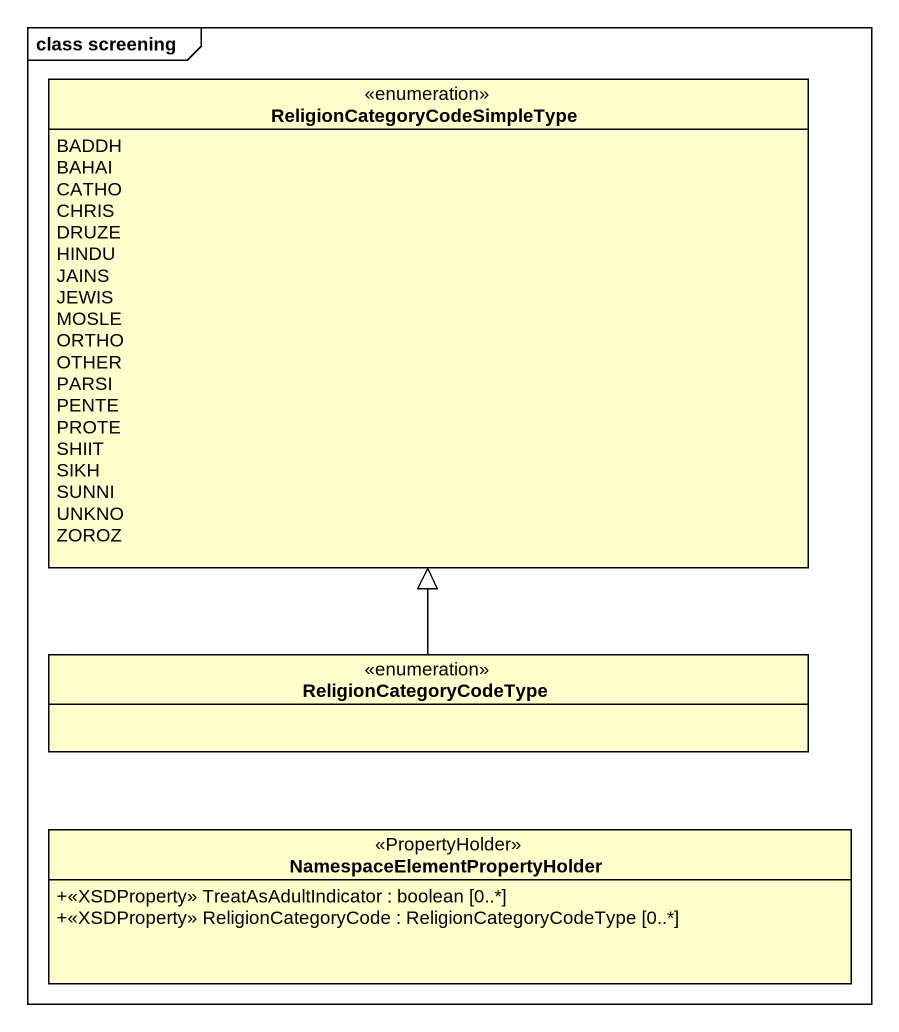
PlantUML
@startuml
mainframe class screening
hide circle
hide empty members
skinparam classAttributeIconSize 0
enum "ReligionCategoryCodeSimpleType" as ReligionCategoryCodeSimpleTy {
  BADDH
  BAHAI
  CATHO
  CHRIS
  DRUZE
  HINDU
  JAINS
  JEWIS
  MOSLE
  ORTHO
  OTHER
  PARSI
  PENTE
  PROTE
  SHIIT
  SIKH
  SUNNI
  UNKNO
  ZOROZ
}
enum ReligionCategoryCodeType
class "NamespaceElementPropertyHolder" as NamespaceElementPropertyHold <<PropertyHolder>> {
  +<<XSDProperty>> TreatAsAdultIndicator : boolean [0..*]
  +<<XSDProperty>> ReligionCategoryCode : ReligionCategoryCodeType [0..*]
}
ReligionCategoryCodeType -up-|> ReligionCategoryCodeSimpleTy
@enduml
